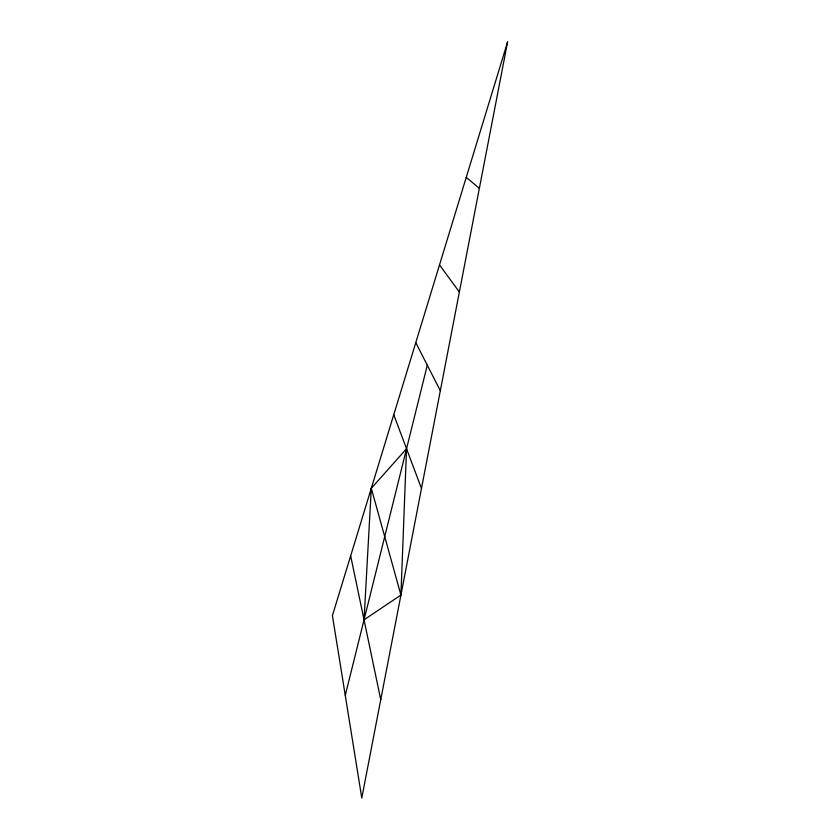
<?xml version="1.0" encoding="UTF-8"?>
<svg xmlns="http://www.w3.org/2000/svg" width="840" height="840" viewBox="0 0 840 840"><rect width="100%" height="100%" fill="white"/><g stroke="black" fill="none" stroke-linecap="round" stroke-linejoin="round"><path stroke-width="1.26" d="M400.932 595.056L406.539 448.739L371.301 488.292L364.046 619.815L400.932 595.056L371.301 488.292M345.272 695.384L427.298 365.19M466.253 177.345L479.356 188.359M439.509 264.925L459.365 292.036M415.779 342.647L440.328 390.716M393.76 414.74L421.481 488.481M350.658 555.891L380.751 699.678M507.581 42L361.788 798L332.419 615.615L507.581 42"/></g></svg>
